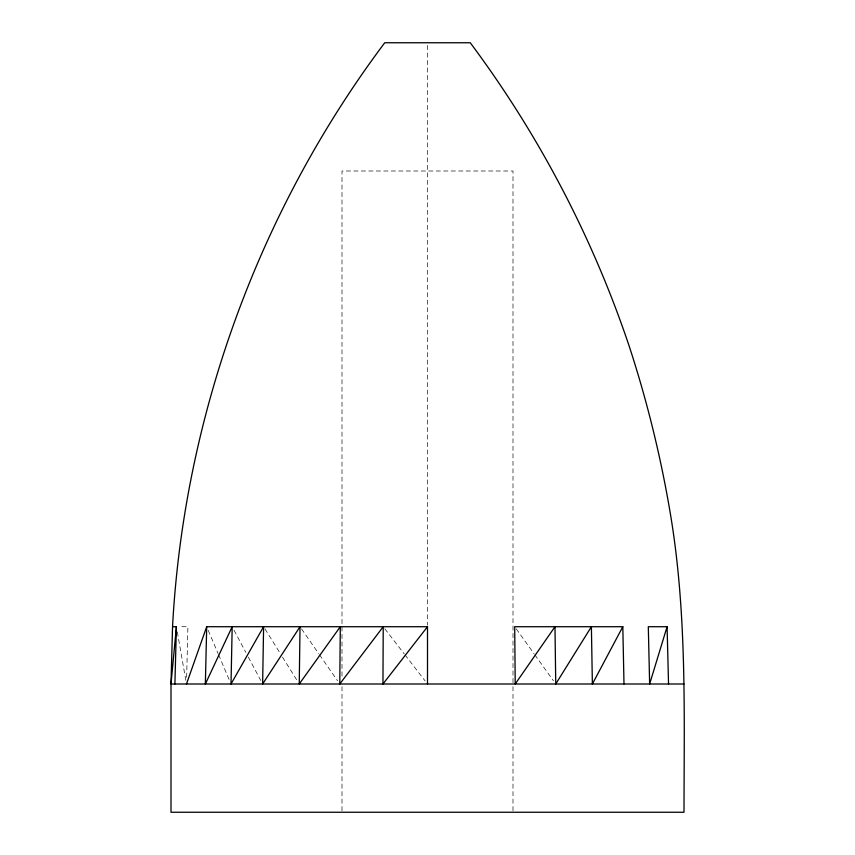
<?xml version="1.0" encoding="UTF-8"?>
<svg xmlns="http://www.w3.org/2000/svg" width="855" height="855" viewBox="0 0 855 855"><rect width="100%" height="100%" fill="white"/><g stroke="black" fill="none" stroke-linecap="round" stroke-linejoin="round"><path stroke-width="0.64" stroke-dasharray="4.28 3.21" d="M186.636 677.342L187.908 626.715L178.962 626.715M384.836 628.799L404.159 653.797M404.96 654.834L425.085 680.879M516.249 628.874L534.065 653.733M534.835 654.812L553.431 680.762M301.516 628.874L318.765 653.733M319.524 654.812L337.522 680.762M265.007 628.959L279.681 652.547M282.481 657.046L297.85 681.756M234.046 630.221L245.855 652.44M248.335 657.11L260.764 680.495M208.246 630.37L218.078 653.53M218.591 654.748L229.974 681.563M177.327 631.92L186.016 681.392M513 682.664L513 171L342 171L342 677.32M513 686.672L513 812.25M427.5 45.422L427.5 625.219M342 686.672L342 810.914"/><path stroke-width="1.28" d="M206.696 626.715L205.36 684L232.186 626.715L231.01 684L263.607 626.715L262.624 684L300.02 626.715L299.25 684L340.301 626.715L339.777 684L383.222 626.715L382.955 684L427.5 626.715L206.696 626.715L186.465 684M172.539 626.715L171 684L171 812.25L684 812.25C684.15 712.333 686.982 611.731 670.202 512.808C660.68 456.271 646.968 400.525 629.152 346.029C592.611 237.359 538.8 134.652 470.25 42.75L384.75 42.75C258.563 210.95 183.782 416.748 172.539 626.715L176.408 626.715L174.901 684M176.408 626.715L171 684L684 684M667.092 626.715L649.64 684L648.304 626.715L667.092 626.715L668.535 684M622.814 626.715L592.376 684L591.393 626.715L555.75 684L554.981 626.715L515.223 684L514.699 626.715L622.814 626.715L623.99 684M427.5 626.715L427.5 684"/></g></svg>
